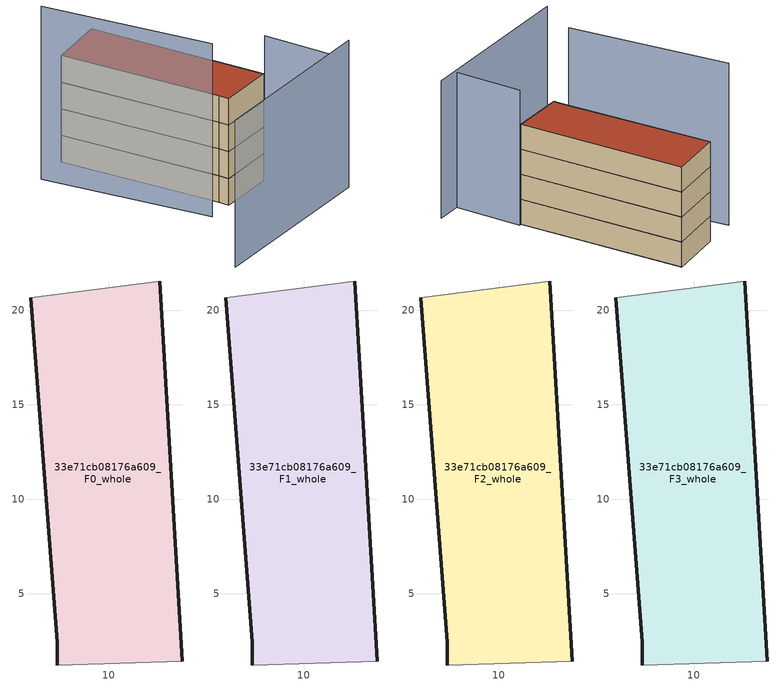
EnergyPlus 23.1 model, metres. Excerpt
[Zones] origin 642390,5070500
33e71cb08176a609_F0_whole
 floor ground (EU_floor_Construction): 13.88,1.42 12.69,21.54 5.88,20.64 7.28,2.43 7.28,1.23 z0
 wall outside (EU_wall_Construction): 12.69,21.54 13.88,1.42 / 7.28,1.23 7.28,2.43 5.88,20.64 z0:3
 wall adiabatic (EU_wall_Construction): 5.88,20.64 12.69,21.54 / 13.88,1.42 7.28,1.23 z0:3
33e71cb08176a609_F1_whole
 floor to 33e71cb08176a609_F0_whole (EU_floor_Construction): 13.88,1.42 12.69,21.54 5.88,20.64 7.27,2.43 7.27,1.23 z3
 wall outside (EU_wall_Construction): 12.69,21.54 13.88,1.42 / 7.28,1.23 7.28,2.43 5.88,20.64 z3:6
 wall adiabatic (EU_wall_Construction): 5.88,20.64 12.69,21.54 / 13.88,1.42 7.28,1.23 z3:6
33e71cb08176a609_F2_whole
 floor to 33e71cb08176a609_F1_whole (EU_floor_Construction): 13.88,1.42 12.69,21.54 5.88,20.64 7.27,2.43 7.27,1.23 z6
 wall outside (EU_wall_Construction): 12.69,21.54 13.88,1.42 / 7.28,1.23 7.28,2.43 5.88,20.64 z6:9
 wall adiabatic (EU_wall_Construction): 5.88,20.64 12.69,21.54 / 13.88,1.42 7.28,1.23 z6:9
33e71cb08176a609_F3_whole
 floor to 33e71cb08176a609_F2_whole (EU_floor_Construction): 13.88,1.42 12.69,21.54 5.88,20.64 7.27,2.43 7.27,1.23 z9
 wall outside (EU_wall_Construction): 12.69,21.54 13.88,1.42 / 7.28,1.23 7.28,2.43 5.88,20.64 z9:12
 wall adiabatic (EU_wall_Construction): 5.88,20.64 12.69,21.54 / 13.88,1.42 7.28,1.23 z9:12
 roof outside (EU_roof_Construction): 12.69,21.54 13.88,1.42 7.28,1.23 7.28,2.43 5.88,20.64 z12
shading: -3.84,-7.1 17.45,-6.47 z0:16.5; 14.11,1.45 14.38,-6.58 z0:16.2; 1.57,20.1 4.17,1.13 z0:19.5
[Building]
EU S2 Campaign: North Axis=0; Terrain=City; Solar Distribution=FullExterior
[Site:Location]
Lyon-Bron: Latitude=45.75; Longitude=5; Time Zone=1; Elevation=198
[SizingPeriod:WeatherFileDays]
AnnualSizingPeriod: Begin Month=1; Begin Day of Month=1; End Month=12; End Day of Month=31; Day of Week for Start Day=Monday; Use Weather File Daylight Saving Period=No; Use Weather File Rain and Snow Indicators=No
[MATERIAL]
EU_InternalMass_Material: Roughness=MediumRough; Thickness=0.1; Conductivity=1; Density=1800; Specific Heat=900; Thermal Absorptance=0.9; Solar Absorptance=0.7; Visible Absorptance=0.7
[MATERIAL:NOMASS] Roughness=MediumRough; Thermal Absorptance=0.9; Solar Absorptance=0.7; Visible Absorptance=0.7
Name | Thermal Resistance
EU_wall_NoMass | 0.87146
EU_roof_NoMass | 0.842276
EU_floor_NoMass | 0.496999
[CONSTRUCTION]
EU_wall_Construction: EU_wall_NoMass
EU_roof_Construction: EU_roof_NoMass
EU_floor_Construction: EU_floor_NoMass
EU_InternalMass_Construction: EU_InternalMass_Material
[ZONE] Type=1; Multiplier=1; Ceiling Height=autocalculate; Floor Area=autocalculate; Part of Total Floor Area=Yes
Name | Volume
33e71cb08176a609_F0_whole | 397.178
33e71cb08176a609_F1_whole; 33e71cb08176a609_F2_whole; 33e71cb08176a609_F3_whole | 397.179
[INTERNALMASS] Construction=EU_InternalMass_Construction; Surface Area=132.393
Name | Zone or ZoneList
33e71cb08176a609_F0_whole_EU_InternalMass | 33e71cb08176a609_F0_whole
33e71cb08176a609_F1_whole_EU_InternalMass | 33e71cb08176a609_F1_whole
33e71cb08176a609_F2_whole_EU_InternalMass | 33e71cb08176a609_F2_whole
33e71cb08176a609_F3_whole_EU_InternalMass | 33e71cb08176a609_F3_whole
[OTHEREQUIPMENT] Fuel Type=Electricity; Design Level Calculation Method=Watts/Area; Power per Zone Floor Area=1; Fraction Latent=0; Fraction Radiant=0; Fraction Lost=0; Carbon Dioxide Generation Rate=0; EndUse Subcategory=EU_Step8_InternalGains
Name | Zone or ZoneList or Space or SpaceList | Schedule
EU_Step8_InternalGain_33e71cb08176a609_F0_whole_f000 | 33e71cb08176a609_F0_whole | EU_Step8_GainSchedule_33e71cb08176a609_F0_whole_f000
EU_Step8_InternalGain_33e71cb08176a609_F1_whole_f000 | 33e71cb08176a609_F1_whole | EU_Step8_GainSchedule_33e71cb08176a609_F1_whole_f000
EU_Step8_InternalGain_33e71cb08176a609_F2_whole_f000 | 33e71cb08176a609_F2_whole | EU_Step8_GainSchedule_33e71cb08176a609_F2_whole_f000
EU_Step8_InternalGain_33e71cb08176a609_F3_whole_f000 | 33e71cb08176a609_F3_whole | EU_Step8_GainSchedule_33e71cb08176a609_F3_whole_f000
[ZONEVENTILATION:DESIGNFLOWRATE] Schedule=EU_AlwaysOn; Design Flow Rate Calculation Method=AirChanges/Hour; Air Changes per Hour=0.425; Ventilation Type=Natural; Fan Pressure Rise=0; Fan Total Efficiency=1; Constant Term Coefficient=1; Temperature Term Coefficient=0; Velocity Term Coefficient=0; Velocity Squared Term Coefficient=0; Minimum Indoor Temperature=-100; Maximum Indoor Temperature=100; Delta Temperature=-100; Minimum Outdoor Temperature=-100; Maximum Outdoor Temperature=100; Maximum Wind Speed=40
Name | Zone or ZoneList or Space or SpaceList
EU_ConstantAir_33e71cb08176a609_F0_whole | 33e71cb08176a609_F0_whole
EU_ConstantAir_33e71cb08176a609_F1_whole | 33e71cb08176a609_F1_whole
EU_ConstantAir_33e71cb08176a609_F2_whole | 33e71cb08176a609_F2_whole
EU_ConstantAir_33e71cb08176a609_F3_whole | 33e71cb08176a609_F3_whole
[HVACTEMPLATE:THERMOSTAT] Constant Heating Setpoint=20; Constant Cooling Setpoint=50
EU_HeatOnly_33e71cb08176a609_F0_whole; EU_HeatOnly_33e71cb08176a609_F1_whole; EU_HeatOnly_33e71cb08176a609_F2_whole; EU_HeatOnly_33e71cb08176a609_F3_whole
[HVACTEMPLATE:ZONE:IDEALLOADSAIRSYSTEM] System Availability Schedule=EU_AlwaysOn; Maximum Heating Supply Air Temperature=50; Minimum Cooling Supply Air Temperature=13; Maximum Heating Supply Air Humidity Ratio=0.0156; Minimum Cooling Supply Air Humidity Ratio=0.0077; Heating Limit=NoLimit; Cooling Limit=NoLimit; Heating Availability Schedule=EU_AlwaysOn; Cooling Availability Schedule=EU_CoolingOff; Dehumidification Control Type=ConstantSensibleHeatRatio; Cooling Sensible Heat Ratio=0.7; Dehumidification Setpoint=60; Humidification Control Type=None; Humidification Setpoint=30; Outdoor Air Method=None; Outdoor Air Flow Rate per Person=0.00944; Outdoor Air Flow Rate per Zone Floor Area=0; Outdoor Air Flow Rate per Zone=0; Demand Controlled Ventilation Type=None; Outdoor Air Economizer Type=NoEconomizer; Heat Recovery Type=None; Sensible Heat Recovery Effectiveness=0.7; Latent Heat Recovery Effectiveness=0.65
Name | Template Thermostat
33e71cb08176a609_F0_whole | EU_HeatOnly_33e71cb08176a609_F0_whole
33e71cb08176a609_F1_whole | EU_HeatOnly_33e71cb08176a609_F1_whole
33e71cb08176a609_F2_whole | EU_HeatOnly_33e71cb08176a609_F2_whole
33e71cb08176a609_F3_whole | EU_HeatOnly_33e71cb08176a609_F3_whole
[SIZING:ZONE] Zone Cooling Design Supply Air Temperature Input Method=SupplyAirTemperature; Zone Cooling Design Supply Air Temperature=13; Zone Heating Design Supply Air Temperature Input Method=SupplyAirTemperature; Zone Heating Design Supply Air Temperature=50; Zone Cooling Design Supply Air Humidity Ratio=0.008; Zone Heating Design Supply Air Humidity Ratio=0.008; Cooling Design Air Flow Method=DesignDay; Cooling Design Air Flow Rate=0; Cooling Minimum Air Flow per Zone Floor Area=0.000762; Cooling Minimum Air Flow=0; Cooling Minimum Air Flow Fraction=0.2; Heating Design Air Flow Method=DesignDay; Heating Design Air Flow Rate=0; Heating Maximum Air Flow per Zone Floor Area=0.002032; Heating Maximum Air Flow=0.141576; Heating Maximum Air Flow Fraction=0.3; Account for Dedicated Outdoor Air System=No; Dedicated Outdoor Air System Control Strategy=NeutralSupplyAir; Dedicated Outdoor Air Low Setpoint Temperature for Design=autosize; Dedicated Outdoor Air High Setpoint Temperature for Design=autosize; Zone Load Sizing Method=Sensible Load Only No Latent Load; Zone Latent Cooling Design Supply Air Humidity Ratio Input Method=HumidityRatioDifference; Zone Cooling Design Supply Air Humidity Ratio Difference=0.005; Zone Latent Heating Design Supply Air Humidity Ratio Input Method=HumidityRatioDifference; Zone Humidification Design Supply Air Humidity Ratio Difference=0.005
33e71cb08176a609_F0_whole; 33e71cb08176a609_F1_whole; 33e71cb08176a609_F2_whole; 33e71cb08176a609_F3_whole
[SCHEDULE:CONSTANT]
Name | Hourly Value
EU_AlwaysOn | 1
EU_CoolingOff | 0
[SCHEDULE:FILE] Column Number=1; Rows to Skip at Top=0; Number of Hours of Data=8760; Column Separator=Comma; Interpolate to Timestep=No; Minutes per Item=60; Adjust Schedule for Daylight Savings=Yes
Name | File
EU_Step8_GainSchedule_33e71cb08176a609_F0_whole_f000 | ../../schedules/33e71cb08176a609/33e71cb08176a609_F0_whole_f000_gain.csv
EU_Step8_GainSchedule_33e71cb08176a609_F1_whole_f000 | ../../schedules/33e71cb08176a609/33e71cb08176a609_F1_whole_f000_gain.csv
EU_Step8_GainSchedule_33e71cb08176a609_F2_whole_f000 | ../../schedules/33e71cb08176a609/33e71cb08176a609_F2_whole_f000_gain.csv
EU_Step8_GainSchedule_33e71cb08176a609_F3_whole_f000 | ../../schedules/33e71cb08176a609/33e71cb08176a609_F3_whole_f000_gain.csv
